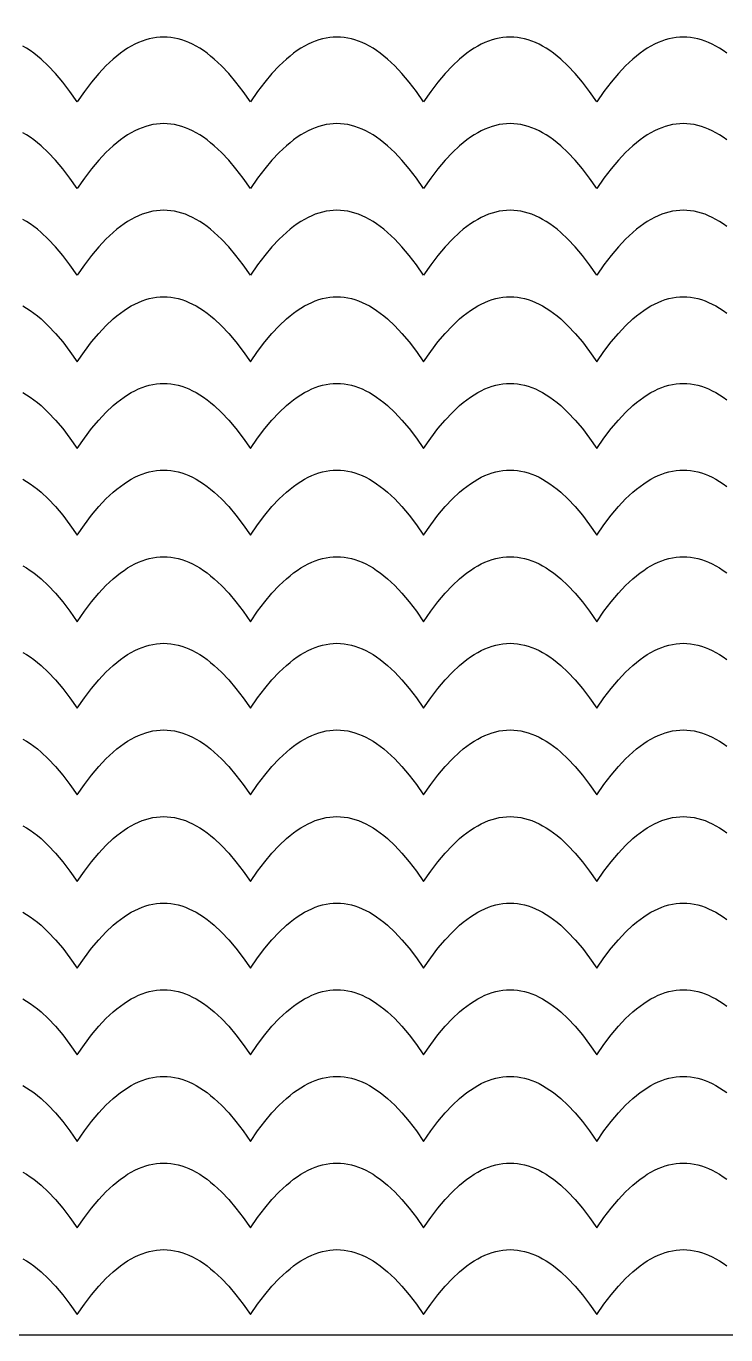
# Model space of a CAD drawing. Extents: x -831 to 1547, y -1426 to -385.
# Drawn here: x 23.2 to 59.5, y -926.3 to -858.3 of the extents above; entities that cross this region are included whole.
import ezdxf

# ---------------------------------------------------------------- set-up
doc = ezdxf.new("R2010")
doc.units = 0
doc.layers.add('CUT', color=18, linetype='CONTINUOUS')
doc.layers.add('ENGRAVE', color=1, linetype='CONTINUOUS')

msp = doc.modelspace()

# ---------------------------------------------------------------- linework, layer by layer
at = {"layer": 'CUT'}
msp.add_lwpolyline([(334.842, -861.159), (254.442, -861.159), (174.042, -809.919), (133.842, -809.919), (93.642, -809.919), (13.242, -861.159), (-67.158, -861.159), (-67.158, -926.259), (93.474, -926.259), (133.842, -870.943), (174.211, -926.259), (334.842, -926.259)], close=True, dxfattribs=at)
at = {"layer": 'ENGRAVE'}
for points in [[(59.592, -859.678), (59.404, -859.543), (59.217, -859.42), (59.029, -859.309), (58.842, -859.209), (58.654, -859.121), (58.467, -859.045), (58.279, -858.98), (58.092, -858.928), (57.904, -858.887), (57.717, -858.857), (57.529, -858.84), (57.342, -858.834), (57.154, -858.84), (56.967, -858.857), (56.779, -858.887), (56.592, -858.928), (56.404, -858.98), (56.217, -859.045), (56.029, -859.121), (55.842, -859.209), (55.654, -859.309), (55.467, -859.42), (55.279, -859.543), (55.092, -859.678), (54.904, -859.824), (54.717, -859.982), (54.342, -860.334), (53.967, -860.732), (53.592, -861.178), (53.217, -861.67), (52.842, -862.209), (52.467, -861.67), (52.092, -861.178), (51.717, -860.732), (51.342, -860.334), (50.967, -859.982), (50.779, -859.824), (50.592, -859.678), (50.404, -859.543), (50.217, -859.42), (50.029, -859.309), (49.842, -859.209), (49.654, -859.121), (49.467, -859.045), (49.279, -858.98), (49.092, -858.928), (48.904, -858.887), (48.717, -858.857), (48.529, -858.84), (48.342, -858.834), (48.154, -858.84), (47.967, -858.857), (47.779, -858.887), (47.592, -858.928), (47.404, -858.98), (47.217, -859.045), (47.029, -859.121), (46.842, -859.209), (46.654, -859.309), (46.467, -859.42), (46.279, -859.543), (46.092, -859.678), (45.904, -859.824), (45.717, -859.982), (45.342, -860.334), (44.967, -860.732), (44.592, -861.178), (44.217, -861.67), (43.842, -862.209), (43.467, -861.67), (43.092, -861.178), (42.717, -860.732), (42.342, -860.334), (41.967, -859.982), (41.779, -859.824), (41.592, -859.678), (41.404, -859.543), (41.217, -859.42), (41.029, -859.309), (40.842, -859.209), (40.654, -859.121), (40.467, -859.045), (40.279, -858.98), (40.092, -858.928), (39.904, -858.887), (39.717, -858.857), (39.529, -858.84), (39.342, -858.834), (39.154, -858.84), (38.967, -858.857), (38.779, -858.887), (38.592, -858.928), (38.404, -858.98), (38.217, -859.045), (38.029, -859.121), (37.842, -859.209), (37.654, -859.309), (37.467, -859.42), (37.279, -859.543), (37.092, -859.678), (36.904, -859.824), (36.717, -859.982), (36.342, -860.334), (35.967, -860.732), (35.592, -861.178), (35.217, -861.67), (34.842, -862.209), (34.467, -861.67), (34.092, -861.178), (33.717, -860.732), (33.342, -860.334), (32.967, -859.982), (32.779, -859.824), (32.592, -859.678), (32.404, -859.543), (32.217, -859.42), (32.029, -859.309), (31.842, -859.209), (31.654, -859.121), (31.467, -859.045), (31.279, -858.98), (31.092, -858.928), (30.904, -858.887), (30.717, -858.857), (30.529, -858.84), (30.342, -858.834), (30.154, -858.84), (29.967, -858.857), (29.779, -858.887), (29.592, -858.928), (29.404, -858.98), (29.217, -859.045), (29.029, -859.121), (28.842, -859.209), (28.654, -859.309), (28.467, -859.42), (28.279, -859.543), (28.092, -859.678), (27.904, -859.824), (27.717, -859.982), (27.342, -860.334), (26.967, -860.732), (26.592, -861.178), (26.217, -861.67), (25.842, -862.209), (25.467, -861.67), (25.092, -861.178), (24.717, -860.732), (24.342, -860.334), (23.967, -859.982), (23.779, -859.824), (23.592, -859.678), (23.404, -859.543), (23.217, -859.42), (23.029, -859.309)], [(59.592, -864.178), (59.404, -864.043), (59.217, -863.92), (59.029, -863.809), (58.842, -863.709), (58.654, -863.621), (58.467, -863.545), (58.279, -863.48), (58.092, -863.428), (57.904, -863.387), (57.717, -863.357), (57.529, -863.34), (57.342, -863.334), (57.154, -863.34), (56.967, -863.357), (56.779, -863.387), (56.592, -863.428), (56.404, -863.48), (56.217, -863.545), (56.029, -863.621), (55.842, -863.709), (55.654, -863.809), (55.467, -863.92), (55.279, -864.043), (55.092, -864.178), (54.904, -864.324), (54.717, -864.482), (54.342, -864.834), (53.967, -865.232), (53.592, -865.678), (53.217, -866.17), (52.842, -866.709), (52.467, -866.17), (52.092, -865.678), (51.717, -865.232), (51.342, -864.834), (50.967, -864.482), (50.779, -864.324), (50.592, -864.178), (50.404, -864.043), (50.217, -863.92), (50.029, -863.809), (49.842, -863.709), (49.654, -863.621), (49.467, -863.545), (49.279, -863.48), (49.092, -863.428), (48.904, -863.387), (48.717, -863.357), (48.529, -863.34), (48.342, -863.334), (48.154, -863.34), (47.967, -863.357), (47.779, -863.387), (47.592, -863.428), (47.404, -863.48), (47.217, -863.545), (47.029, -863.621), (46.842, -863.709), (46.654, -863.809), (46.467, -863.92), (46.279, -864.043), (46.092, -864.178), (45.904, -864.324), (45.717, -864.482), (45.342, -864.834), (44.967, -865.232), (44.592, -865.678), (44.217, -866.17), (43.842, -866.709), (43.467, -866.17), (43.092, -865.678), (42.717, -865.232), (42.342, -864.834), (41.967, -864.482), (41.779, -864.324), (41.592, -864.178), (41.404, -864.043), (41.217, -863.92), (41.029, -863.809), (40.842, -863.709), (40.654, -863.621), (40.467, -863.545), (40.279, -863.48), (40.092, -863.428), (39.904, -863.387), (39.717, -863.357), (39.529, -863.34), (39.342, -863.334), (39.154, -863.34), (38.967, -863.357), (38.779, -863.387), (38.592, -863.428), (38.404, -863.48), (38.217, -863.545), (38.029, -863.621), (37.842, -863.709), (37.654, -863.809), (37.467, -863.92), (37.279, -864.043), (37.092, -864.178), (36.904, -864.324), (36.717, -864.482), (36.342, -864.834), (35.967, -865.232), (35.592, -865.678), (35.217, -866.17), (34.842, -866.709), (34.467, -866.17), (34.092, -865.678), (33.717, -865.232), (33.342, -864.834), (32.967, -864.482), (32.779, -864.324), (32.592, -864.178), (32.404, -864.043), (32.217, -863.92), (32.029, -863.809), (31.842, -863.709), (31.654, -863.621), (31.467, -863.545), (31.279, -863.48), (31.092, -863.428), (30.904, -863.387), (30.717, -863.357), (30.529, -863.34), (30.342, -863.334), (30.154, -863.34), (29.967, -863.357), (29.779, -863.387), (29.592, -863.428), (29.404, -863.48), (29.217, -863.545), (29.029, -863.621), (28.842, -863.709), (28.654, -863.809), (28.467, -863.92), (28.279, -864.043), (28.092, -864.178), (27.904, -864.324), (27.717, -864.482), (27.342, -864.834), (26.967, -865.232), (26.592, -865.678), (26.217, -866.17), (25.842, -866.709), (25.467, -866.17), (25.092, -865.678), (24.717, -865.232), (24.342, -864.834), (23.967, -864.482), (23.779, -864.324), (23.592, -864.178), (23.404, -864.043), (23.217, -863.92), (23.029, -863.809)], [(59.592, -868.678), (59.404, -868.543), (59.217, -868.42), (59.029, -868.309), (58.842, -868.209), (58.654, -868.121), (58.467, -868.045), (58.279, -867.98), (58.092, -867.928), (57.904, -867.887), (57.717, -867.857), (57.529, -867.84), (57.342, -867.834), (57.154, -867.84), (56.967, -867.857), (56.779, -867.887), (56.592, -867.928), (56.404, -867.98), (56.217, -868.045), (56.029, -868.121), (55.842, -868.209), (55.654, -868.309), (55.467, -868.42), (55.279, -868.543), (55.092, -868.678), (54.904, -868.824), (54.717, -868.982), (54.342, -869.334), (53.967, -869.732), (53.592, -870.178), (53.217, -870.67), (52.842, -871.209), (52.467, -870.67), (52.092, -870.178), (51.717, -869.732), (51.342, -869.334), (50.967, -868.982), (50.779, -868.824), (50.592, -868.678), (50.404, -868.543), (50.217, -868.42), (50.029, -868.309), (49.842, -868.209), (49.654, -868.121), (49.467, -868.045), (49.279, -867.98), (49.092, -867.928), (48.904, -867.887), (48.717, -867.857), (48.529, -867.84), (48.342, -867.834), (48.154, -867.84), (47.967, -867.857), (47.779, -867.887), (47.592, -867.928), (47.404, -867.98), (47.217, -868.045), (47.029, -868.121), (46.842, -868.209), (46.654, -868.309), (46.467, -868.42), (46.279, -868.543), (46.092, -868.678), (45.904, -868.824), (45.717, -868.982), (45.342, -869.334), (44.967, -869.732), (44.592, -870.178), (44.217, -870.67), (43.842, -871.209), (43.467, -870.67), (43.092, -870.178), (42.717, -869.732), (42.342, -869.334), (41.967, -868.982), (41.779, -868.824), (41.592, -868.678), (41.404, -868.543), (41.217, -868.42), (41.029, -868.309), (40.842, -868.209), (40.654, -868.121), (40.467, -868.045), (40.279, -867.98), (40.092, -867.928), (39.904, -867.887), (39.717, -867.857), (39.529, -867.84), (39.342, -867.834), (39.154, -867.84), (38.967, -867.857), (38.779, -867.887), (38.592, -867.928), (38.404, -867.98), (38.217, -868.045), (38.029, -868.121), (37.842, -868.209), (37.654, -868.309), (37.467, -868.42), (37.279, -868.543), (37.092, -868.678), (36.904, -868.824), (36.717, -868.982), (36.342, -869.334), (35.967, -869.732), (35.592, -870.178), (35.217, -870.67), (34.842, -871.209), (34.467, -870.67), (34.092, -870.178), (33.717, -869.732), (33.342, -869.334), (32.967, -868.982), (32.779, -868.824), (32.592, -868.678), (32.404, -868.543), (32.217, -868.42), (32.029, -868.309), (31.842, -868.209), (31.654, -868.121), (31.467, -868.045), (31.279, -867.98), (31.092, -867.928), (30.904, -867.887), (30.717, -867.857), (30.529, -867.84), (30.342, -867.834), (30.154, -867.84), (29.967, -867.857), (29.779, -867.887), (29.592, -867.928), (29.404, -867.98), (29.217, -868.045), (29.029, -868.121), (28.842, -868.209), (28.654, -868.309), (28.467, -868.42), (28.279, -868.543), (28.092, -868.678), (27.904, -868.824), (27.717, -868.982), (27.342, -869.334), (26.967, -869.732), (26.592, -870.178), (26.217, -870.67), (25.842, -871.209), (25.467, -870.67), (25.092, -870.178), (24.717, -869.732), (24.342, -869.334), (23.967, -868.982), (23.779, -868.824), (23.592, -868.678), (23.404, -868.543), (23.217, -868.42), (23.029, -868.309)], [(23.029, -872.809), (23.217, -872.92), (23.404, -873.043), (23.592, -873.178), (23.779, -873.324), (23.967, -873.482), (24.342, -873.834), (24.717, -874.232), (25.092, -874.678), (25.467, -875.17), (25.842, -875.709), (26.217, -875.17), (26.592, -874.678), (26.967, -874.232), (27.342, -873.834), (27.717, -873.482), (27.904, -873.324), (28.092, -873.178), (28.279, -873.043), (28.467, -872.92), (28.654, -872.809), (28.842, -872.709), (29.029, -872.621), (29.217, -872.545), (29.404, -872.48), (29.592, -872.428), (29.779, -872.387), (29.967, -872.357), (30.154, -872.34), (30.342, -872.334), (30.529, -872.34), (30.717, -872.357), (30.904, -872.387), (31.092, -872.428), (31.279, -872.48), (31.467, -872.545), (31.654, -872.621), (31.842, -872.709), (32.029, -872.809), (32.217, -872.92), (32.404, -873.043), (32.592, -873.178), (32.779, -873.324), (32.967, -873.482), (33.342, -873.834), (33.717, -874.232), (34.092, -874.678), (34.467, -875.17), (34.842, -875.709), (35.217, -875.17), (35.592, -874.678), (35.967, -874.232), (36.342, -873.834), (36.717, -873.482), (36.904, -873.324), (37.092, -873.178), (37.279, -873.043), (37.467, -872.92), (37.654, -872.809), (37.842, -872.709), (38.029, -872.621), (38.217, -872.545), (38.404, -872.48), (38.592, -872.428), (38.779, -872.387), (38.967, -872.357), (39.154, -872.34), (39.342, -872.334), (39.529, -872.34), (39.717, -872.357), (39.904, -872.387), (40.092, -872.428), (40.279, -872.48), (40.467, -872.545), (40.654, -872.621), (40.842, -872.709), (41.029, -872.809), (41.217, -872.92), (41.404, -873.043), (41.592, -873.178), (41.779, -873.324), (41.967, -873.482), (42.342, -873.834), (42.717, -874.232), (43.092, -874.678), (43.467, -875.17), (43.842, -875.709), (44.217, -875.17), (44.592, -874.678), (44.967, -874.232), (45.342, -873.834), (45.717, -873.482), (45.904, -873.324), (46.092, -873.178), (46.279, -873.043), (46.467, -872.92), (46.654, -872.809), (46.842, -872.709), (47.029, -872.621), (47.217, -872.545), (47.404, -872.48), (47.592, -872.428), (47.779, -872.387), (47.967, -872.357), (48.154, -872.34), (48.342, -872.334), (48.529, -872.34), (48.717, -872.357), (48.904, -872.387), (49.092, -872.428), (49.279, -872.48), (49.467, -872.545), (49.654, -872.621), (49.842, -872.709), (50.029, -872.809), (50.217, -872.92), (50.404, -873.043), (50.592, -873.178), (50.779, -873.324), (50.967, -873.482), (51.342, -873.834), (51.717, -874.232), (52.092, -874.678), (52.467, -875.17), (52.842, -875.709), (53.217, -875.17), (53.592, -874.678), (53.967, -874.232), (54.342, -873.834), (54.717, -873.482), (54.904, -873.324), (55.092, -873.178), (55.279, -873.043), (55.467, -872.92), (55.654, -872.809), (55.842, -872.709), (56.029, -872.621), (56.217, -872.545), (56.404, -872.48), (56.592, -872.428), (56.779, -872.387), (56.967, -872.357), (57.154, -872.34), (57.342, -872.334), (57.529, -872.34), (57.717, -872.357), (57.904, -872.387), (58.092, -872.428), (58.279, -872.48), (58.467, -872.545), (58.654, -872.621), (58.842, -872.709), (59.029, -872.809), (59.217, -872.92), (59.404, -873.043), (59.592, -873.178)], [(23.029, -877.309), (23.217, -877.42), (23.404, -877.543), (23.592, -877.678), (23.779, -877.824), (23.967, -877.982), (24.342, -878.334), (24.717, -878.732), (25.092, -879.178), (25.467, -879.67), (25.842, -880.209), (26.217, -879.67), (26.592, -879.178), (26.967, -878.732), (27.342, -878.334), (27.717, -877.982), (27.904, -877.824), (28.092, -877.678), (28.279, -877.543), (28.467, -877.42), (28.654, -877.309), (28.842, -877.209), (29.029, -877.121), (29.217, -877.045), (29.404, -876.98), (29.592, -876.928), (29.779, -876.887), (29.967, -876.857), (30.154, -876.84), (30.342, -876.834), (30.529, -876.84), (30.717, -876.857), (30.904, -876.887), (31.092, -876.928), (31.279, -876.98), (31.467, -877.045), (31.654, -877.121), (31.842, -877.209), (32.029, -877.309), (32.217, -877.42), (32.404, -877.543), (32.592, -877.678), (32.779, -877.824), (32.967, -877.982), (33.342, -878.334), (33.717, -878.732), (34.092, -879.178), (34.467, -879.67), (34.842, -880.209), (35.217, -879.67), (35.592, -879.178), (35.967, -878.732), (36.342, -878.334), (36.717, -877.982), (36.904, -877.824), (37.092, -877.678), (37.279, -877.543), (37.467, -877.42), (37.654, -877.309), (37.842, -877.209), (38.029, -877.121), (38.217, -877.045), (38.404, -876.98), (38.592, -876.928), (38.779, -876.887), (38.967, -876.857), (39.154, -876.84), (39.342, -876.834), (39.529, -876.84), (39.717, -876.857), (39.904, -876.887), (40.092, -876.928), (40.279, -876.98), (40.467, -877.045), (40.654, -877.121), (40.842, -877.209), (41.029, -877.309), (41.217, -877.42), (41.404, -877.543), (41.592, -877.678), (41.779, -877.824), (41.967, -877.982), (42.342, -878.334), (42.717, -878.732), (43.092, -879.178), (43.467, -879.67), (43.842, -880.209), (44.217, -879.67), (44.592, -879.178), (44.967, -878.732), (45.342, -878.334), (45.717, -877.982), (45.904, -877.824), (46.092, -877.678), (46.279, -877.543), (46.467, -877.42), (46.654, -877.309), (46.842, -877.209), (47.029, -877.121), (47.217, -877.045), (47.404, -876.98), (47.592, -876.928), (47.779, -876.887), (47.967, -876.857), (48.154, -876.84), (48.342, -876.834), (48.529, -876.84), (48.717, -876.857), (48.904, -876.887), (49.092, -876.928), (49.279, -876.98), (49.467, -877.045), (49.654, -877.121), (49.842, -877.209), (50.029, -877.309), (50.217, -877.42), (50.404, -877.543), (50.592, -877.678), (50.779, -877.824), (50.967, -877.982), (51.342, -878.334), (51.717, -878.732), (52.092, -879.178), (52.467, -879.67), (52.842, -880.209), (53.217, -879.67), (53.592, -879.178), (53.967, -878.732), (54.342, -878.334), (54.717, -877.982), (54.904, -877.824), (55.092, -877.678), (55.279, -877.543), (55.467, -877.42), (55.654, -877.309), (55.842, -877.209), (56.029, -877.121), (56.217, -877.045), (56.404, -876.98), (56.592, -876.928), (56.779, -876.887), (56.967, -876.857), (57.154, -876.84), (57.342, -876.834), (57.529, -876.84), (57.717, -876.857), (57.904, -876.887), (58.092, -876.928), (58.279, -876.98), (58.467, -877.045), (58.654, -877.121), (58.842, -877.209), (59.029, -877.309), (59.217, -877.42), (59.404, -877.543), (59.592, -877.678)], [(23.029, -881.809), (23.217, -881.92), (23.404, -882.043), (23.592, -882.178), (23.779, -882.324), (23.967, -882.482), (24.342, -882.834), (24.717, -883.232), (25.092, -883.678), (25.467, -884.17), (25.842, -884.709), (26.217, -884.17), (26.592, -883.678), (26.967, -883.232), (27.342, -882.834), (27.717, -882.482), (27.904, -882.324), (28.092, -882.178), (28.279, -882.043), (28.467, -881.92), (28.654, -881.809), (28.842, -881.709), (29.029, -881.621), (29.217, -881.545), (29.404, -881.48), (29.592, -881.428), (29.779, -881.387), (29.967, -881.357), (30.154, -881.34), (30.342, -881.334), (30.529, -881.34), (30.717, -881.357), (30.904, -881.387), (31.092, -881.428), (31.279, -881.48), (31.467, -881.545), (31.654, -881.621), (31.842, -881.709), (32.029, -881.809), (32.217, -881.92), (32.404, -882.043), (32.592, -882.178), (32.779, -882.324), (32.967, -882.482), (33.342, -882.834), (33.717, -883.232), (34.092, -883.678), (34.467, -884.17), (34.842, -884.709), (35.217, -884.17), (35.592, -883.678), (35.967, -883.232), (36.342, -882.834), (36.717, -882.482), (36.904, -882.324), (37.092, -882.178), (37.279, -882.043), (37.467, -881.92), (37.654, -881.809), (37.842, -881.709), (38.029, -881.621), (38.217, -881.545), (38.404, -881.48), (38.592, -881.428), (38.779, -881.387), (38.967, -881.357), (39.154, -881.34), (39.342, -881.334), (39.529, -881.34), (39.717, -881.357), (39.904, -881.387), (40.092, -881.428), (40.279, -881.48), (40.467, -881.545), (40.654, -881.621), (40.842, -881.709), (41.029, -881.809), (41.217, -881.92), (41.404, -882.043), (41.592, -882.178), (41.779, -882.324), (41.967, -882.482), (42.342, -882.834), (42.717, -883.232), (43.092, -883.678), (43.467, -884.17), (43.842, -884.709), (44.217, -884.17), (44.592, -883.678), (44.967, -883.232), (45.342, -882.834), (45.717, -882.482), (45.904, -882.324), (46.092, -882.178), (46.279, -882.043), (46.467, -881.92), (46.654, -881.809), (46.842, -881.709), (47.029, -881.621), (47.217, -881.545), (47.404, -881.48), (47.592, -881.428), (47.779, -881.387), (47.967, -881.357), (48.154, -881.34), (48.342, -881.334), (48.529, -881.34), (48.717, -881.357), (48.904, -881.387), (49.092, -881.428), (49.279, -881.48), (49.467, -881.545), (49.654, -881.621), (49.842, -881.709), (50.029, -881.809), (50.217, -881.92), (50.404, -882.043), (50.592, -882.178), (50.779, -882.324), (50.967, -882.482), (51.342, -882.834), (51.717, -883.232), (52.092, -883.678), (52.467, -884.17), (52.842, -884.709), (53.217, -884.17), (53.592, -883.678), (53.967, -883.232), (54.342, -882.834), (54.717, -882.482), (54.904, -882.324), (55.092, -882.178), (55.279, -882.043), (55.467, -881.92), (55.654, -881.809), (55.842, -881.709), (56.029, -881.621), (56.217, -881.545), (56.404, -881.48), (56.592, -881.428), (56.779, -881.387), (56.967, -881.357), (57.154, -881.34), (57.342, -881.334), (57.529, -881.34), (57.717, -881.357), (57.904, -881.387), (58.092, -881.428), (58.279, -881.48), (58.467, -881.545), (58.654, -881.621), (58.842, -881.709), (59.029, -881.809), (59.217, -881.92), (59.404, -882.043), (59.592, -882.178)], [(23.029, -886.309), (23.217, -886.42), (23.404, -886.543), (23.592, -886.678), (23.779, -886.824), (23.967, -886.982), (24.342, -887.334), (24.717, -887.732), (25.092, -888.178), (25.467, -888.67), (25.842, -889.209), (26.217, -888.67), (26.592, -888.178), (26.967, -887.732), (27.342, -887.334), (27.717, -886.982), (27.904, -886.824), (28.092, -886.678), (28.279, -886.543), (28.467, -886.42), (28.654, -886.309), (28.842, -886.209), (29.029, -886.121), (29.217, -886.045), (29.404, -885.98), (29.592, -885.928), (29.779, -885.887), (29.967, -885.857), (30.154, -885.84), (30.342, -885.834), (30.529, -885.84), (30.717, -885.857), (30.904, -885.887), (31.092, -885.928), (31.279, -885.98), (31.467, -886.045), (31.654, -886.121), (31.842, -886.209), (32.029, -886.309), (32.217, -886.42), (32.404, -886.543), (32.592, -886.678), (32.779, -886.824), (32.967, -886.982), (33.342, -887.334), (33.717, -887.732), (34.092, -888.178), (34.467, -888.67), (34.842, -889.209), (35.217, -888.67), (35.592, -888.178), (35.967, -887.732), (36.342, -887.334), (36.717, -886.982), (36.904, -886.824), (37.092, -886.678), (37.279, -886.543), (37.467, -886.42), (37.654, -886.309), (37.842, -886.209), (38.029, -886.121), (38.217, -886.045), (38.404, -885.98), (38.592, -885.928), (38.779, -885.887), (38.967, -885.857), (39.154, -885.84), (39.342, -885.834), (39.529, -885.84), (39.717, -885.857), (39.904, -885.887), (40.092, -885.928), (40.279, -885.98), (40.467, -886.045), (40.654, -886.121), (40.842, -886.209), (41.029, -886.309), (41.217, -886.42), (41.404, -886.543), (41.592, -886.678), (41.779, -886.824), (41.967, -886.982), (42.342, -887.334), (42.717, -887.732), (43.092, -888.178), (43.467, -888.67), (43.842, -889.209), (44.217, -888.67), (44.592, -888.178), (44.967, -887.732), (45.342, -887.334), (45.717, -886.982), (45.904, -886.824), (46.092, -886.678), (46.279, -886.543), (46.467, -886.42), (46.654, -886.309), (46.842, -886.209), (47.029, -886.121), (47.217, -886.045), (47.404, -885.98), (47.592, -885.928), (47.779, -885.887), (47.967, -885.857), (48.154, -885.84), (48.342, -885.834), (48.529, -885.84), (48.717, -885.857), (48.904, -885.887), (49.092, -885.928), (49.279, -885.98), (49.467, -886.045), (49.654, -886.121), (49.842, -886.209), (50.029, -886.309), (50.217, -886.42), (50.404, -886.543), (50.592, -886.678), (50.779, -886.824), (50.967, -886.982), (51.342, -887.334), (51.717, -887.732), (52.092, -888.178), (52.467, -888.67), (52.842, -889.209), (53.217, -888.67), (53.592, -888.178), (53.967, -887.732), (54.342, -887.334), (54.717, -886.982), (54.904, -886.824), (55.092, -886.678), (55.279, -886.543), (55.467, -886.42), (55.654, -886.309), (55.842, -886.209), (56.029, -886.121), (56.217, -886.045), (56.404, -885.98), (56.592, -885.928), (56.779, -885.887), (56.967, -885.857), (57.154, -885.84), (57.342, -885.834), (57.529, -885.84), (57.717, -885.857), (57.904, -885.887), (58.092, -885.928), (58.279, -885.98), (58.467, -886.045), (58.654, -886.121), (58.842, -886.209), (59.029, -886.309), (59.217, -886.42), (59.404, -886.543), (59.592, -886.678)], [(23.029, -890.809), (23.217, -890.92), (23.404, -891.043), (23.592, -891.178), (23.779, -891.324), (23.967, -891.482), (24.342, -891.834), (24.717, -892.232), (25.092, -892.678), (25.467, -893.17), (25.842, -893.709), (26.217, -893.17), (26.592, -892.678), (26.967, -892.232), (27.342, -891.834), (27.717, -891.482), (27.904, -891.324), (28.092, -891.178), (28.279, -891.043), (28.467, -890.92), (28.654, -890.809), (28.842, -890.709), (29.029, -890.621), (29.217, -890.545), (29.404, -890.48), (29.592, -890.428), (29.779, -890.387), (29.967, -890.357), (30.154, -890.34), (30.342, -890.334), (30.529, -890.34), (30.717, -890.357), (30.904, -890.387), (31.092, -890.428), (31.279, -890.48), (31.467, -890.545), (31.654, -890.621), (31.842, -890.709), (32.029, -890.809), (32.217, -890.92), (32.404, -891.043), (32.592, -891.178), (32.779, -891.324), (32.967, -891.482), (33.342, -891.834), (33.717, -892.232), (34.092, -892.678), (34.467, -893.17), (34.842, -893.709), (35.217, -893.17), (35.592, -892.678), (35.967, -892.232), (36.342, -891.834), (36.717, -891.482), (36.904, -891.324), (37.092, -891.178), (37.279, -891.043), (37.467, -890.92), (37.654, -890.809), (37.842, -890.709), (38.029, -890.621), (38.217, -890.545), (38.404, -890.48), (38.592, -890.428), (38.779, -890.387), (38.967, -890.357), (39.154, -890.34), (39.342, -890.334), (39.529, -890.34), (39.717, -890.357), (39.904, -890.387), (40.092, -890.428), (40.279, -890.48), (40.467, -890.545), (40.654, -890.621), (40.842, -890.709), (41.029, -890.809), (41.217, -890.92), (41.404, -891.043), (41.592, -891.178), (41.779, -891.324), (41.967, -891.482), (42.342, -891.834), (42.717, -892.232), (43.092, -892.678), (43.467, -893.17), (43.842, -893.709), (44.217, -893.17), (44.592, -892.678), (44.967, -892.232), (45.342, -891.834), (45.717, -891.482), (45.904, -891.324), (46.092, -891.178), (46.279, -891.043), (46.467, -890.92), (46.654, -890.809), (46.842, -890.709), (47.029, -890.621), (47.217, -890.545), (47.404, -890.48), (47.592, -890.428), (47.779, -890.387), (47.967, -890.357), (48.154, -890.34), (48.342, -890.334), (48.529, -890.34), (48.717, -890.357), (48.904, -890.387), (49.092, -890.428), (49.279, -890.48), (49.467, -890.545), (49.654, -890.621), (49.842, -890.709), (50.029, -890.809), (50.217, -890.92), (50.404, -891.043), (50.592, -891.178), (50.779, -891.324), (50.967, -891.482), (51.342, -891.834), (51.717, -892.232), (52.092, -892.678), (52.467, -893.17), (52.842, -893.709), (53.217, -893.17), (53.592, -892.678), (53.967, -892.232), (54.342, -891.834), (54.717, -891.482), (54.904, -891.324), (55.092, -891.178), (55.279, -891.043), (55.467, -890.92), (55.654, -890.809), (55.842, -890.709), (56.029, -890.621), (56.217, -890.545), (56.404, -890.48), (56.592, -890.428), (56.779, -890.387), (56.967, -890.357), (57.154, -890.34), (57.342, -890.334), (57.529, -890.34), (57.717, -890.357), (57.904, -890.387), (58.092, -890.428), (58.279, -890.48), (58.467, -890.545), (58.654, -890.621), (58.842, -890.709), (59.029, -890.809), (59.217, -890.92), (59.404, -891.043), (59.592, -891.178)], [(23.029, -895.309), (23.217, -895.42), (23.404, -895.543), (23.592, -895.678), (23.779, -895.824), (23.967, -895.982), (24.342, -896.334), (24.717, -896.732), (25.092, -897.178), (25.467, -897.67), (25.842, -898.209), (26.217, -897.67), (26.592, -897.178), (26.967, -896.732), (27.342, -896.334), (27.717, -895.982), (27.904, -895.824), (28.092, -895.678), (28.279, -895.543), (28.467, -895.42), (28.654, -895.309), (28.842, -895.209), (29.029, -895.121), (29.217, -895.045), (29.404, -894.98), (29.592, -894.928), (29.779, -894.887), (29.967, -894.857), (30.154, -894.84), (30.342, -894.834), (30.529, -894.84), (30.717, -894.857), (30.904, -894.887), (31.092, -894.928), (31.279, -894.98), (31.467, -895.045), (31.654, -895.121), (31.842, -895.209), (32.029, -895.309), (32.217, -895.42), (32.404, -895.543), (32.592, -895.678), (32.779, -895.824), (32.967, -895.982), (33.342, -896.334), (33.717, -896.732), (34.092, -897.178), (34.467, -897.67), (34.842, -898.209), (35.217, -897.67), (35.592, -897.178), (35.967, -896.732), (36.342, -896.334), (36.717, -895.982), (36.904, -895.824), (37.092, -895.678), (37.279, -895.543), (37.467, -895.42), (37.654, -895.309), (37.842, -895.209), (38.029, -895.121), (38.217, -895.045), (38.404, -894.98), (38.592, -894.928), (38.779, -894.887), (38.967, -894.857), (39.154, -894.84), (39.342, -894.834), (39.529, -894.84), (39.717, -894.857), (39.904, -894.887), (40.092, -894.928), (40.279, -894.98), (40.467, -895.045), (40.654, -895.121), (40.842, -895.209), (41.029, -895.309), (41.217, -895.42), (41.404, -895.543), (41.592, -895.678), (41.779, -895.824), (41.967, -895.982), (42.342, -896.334), (42.717, -896.732), (43.092, -897.178), (43.467, -897.67), (43.842, -898.209), (44.217, -897.67), (44.592, -897.178), (44.967, -896.732), (45.342, -896.334), (45.717, -895.982), (45.904, -895.824), (46.092, -895.678), (46.279, -895.543), (46.467, -895.42), (46.654, -895.309), (46.842, -895.209), (47.029, -895.121), (47.217, -895.045), (47.404, -894.98), (47.592, -894.928), (47.779, -894.887), (47.967, -894.857), (48.154, -894.84), (48.342, -894.834), (48.529, -894.84), (48.717, -894.857), (48.904, -894.887), (49.092, -894.928), (49.279, -894.98), (49.467, -895.045), (49.654, -895.121), (49.842, -895.209), (50.029, -895.309), (50.217, -895.42), (50.404, -895.543), (50.592, -895.678), (50.779, -895.824), (50.967, -895.982), (51.342, -896.334), (51.717, -896.732), (52.092, -897.178), (52.467, -897.67), (52.842, -898.209), (53.217, -897.67), (53.592, -897.178), (53.967, -896.732), (54.342, -896.334), (54.717, -895.982), (54.904, -895.824), (55.092, -895.678), (55.279, -895.543), (55.467, -895.42), (55.654, -895.309), (55.842, -895.209), (56.029, -895.121), (56.217, -895.045), (56.404, -894.98), (56.592, -894.928), (56.779, -894.887), (56.967, -894.857), (57.154, -894.84), (57.342, -894.834), (57.529, -894.84), (57.717, -894.857), (57.904, -894.887), (58.092, -894.928), (58.279, -894.98), (58.467, -895.045), (58.654, -895.121), (58.842, -895.209), (59.029, -895.309), (59.217, -895.42), (59.404, -895.543), (59.592, -895.678)], [(23.029, -899.809), (23.217, -899.92), (23.404, -900.043), (23.592, -900.178), (23.779, -900.324), (23.967, -900.482), (24.342, -900.834), (24.717, -901.232), (25.092, -901.678), (25.467, -902.17), (25.842, -902.709), (26.217, -902.17), (26.592, -901.678), (26.967, -901.232), (27.342, -900.834), (27.717, -900.482), (27.904, -900.324), (28.092, -900.178), (28.279, -900.043), (28.467, -899.92), (28.654, -899.809), (28.842, -899.709), (29.029, -899.621), (29.217, -899.545), (29.404, -899.48), (29.592, -899.428), (29.779, -899.387), (29.967, -899.357), (30.154, -899.34), (30.342, -899.334), (30.529, -899.34), (30.717, -899.357), (30.904, -899.387), (31.092, -899.428), (31.279, -899.48), (31.467, -899.545), (31.654, -899.621), (31.842, -899.709), (32.029, -899.809), (32.217, -899.92), (32.404, -900.043), (32.592, -900.178), (32.779, -900.324), (32.967, -900.482), (33.342, -900.834), (33.717, -901.232), (34.092, -901.678), (34.467, -902.17), (34.842, -902.709), (35.217, -902.17), (35.592, -901.678), (35.967, -901.232), (36.342, -900.834), (36.717, -900.482), (36.904, -900.324), (37.092, -900.178), (37.279, -900.043), (37.467, -899.92), (37.654, -899.809), (37.842, -899.709), (38.029, -899.621), (38.217, -899.545), (38.404, -899.48), (38.592, -899.428), (38.779, -899.387), (38.967, -899.357), (39.154, -899.34), (39.342, -899.334), (39.529, -899.34), (39.717, -899.357), (39.904, -899.387), (40.092, -899.428), (40.279, -899.48), (40.467, -899.545), (40.654, -899.621), (40.842, -899.709), (41.029, -899.809), (41.217, -899.92), (41.404, -900.043), (41.592, -900.178), (41.779, -900.324), (41.967, -900.482), (42.342, -900.834), (42.717, -901.232), (43.092, -901.678), (43.467, -902.17), (43.842, -902.709), (44.217, -902.17), (44.592, -901.678), (44.967, -901.232), (45.342, -900.834), (45.717, -900.482), (45.904, -900.324), (46.092, -900.178), (46.279, -900.043), (46.467, -899.92), (46.654, -899.809), (46.842, -899.709), (47.029, -899.621), (47.217, -899.545), (47.404, -899.48), (47.592, -899.428), (47.779, -899.387), (47.967, -899.357), (48.154, -899.34), (48.342, -899.334), (48.529, -899.34), (48.717, -899.357), (48.904, -899.387), (49.092, -899.428), (49.279, -899.48), (49.467, -899.545), (49.654, -899.621), (49.842, -899.709), (50.029, -899.809), (50.217, -899.92), (50.404, -900.043), (50.592, -900.178), (50.779, -900.324), (50.967, -900.482), (51.342, -900.834), (51.717, -901.232), (52.092, -901.678), (52.467, -902.17), (52.842, -902.709), (53.217, -902.17), (53.592, -901.678), (53.967, -901.232), (54.342, -900.834), (54.717, -900.482), (54.904, -900.324), (55.092, -900.178), (55.279, -900.043), (55.467, -899.92), (55.654, -899.809), (55.842, -899.709), (56.029, -899.621), (56.217, -899.545), (56.404, -899.48), (56.592, -899.428), (56.779, -899.387), (56.967, -899.357), (57.154, -899.34), (57.342, -899.334), (57.529, -899.34), (57.717, -899.357), (57.904, -899.387), (58.092, -899.428), (58.279, -899.48), (58.467, -899.545), (58.654, -899.621), (58.842, -899.709), (59.029, -899.809), (59.217, -899.92), (59.404, -900.043), (59.592, -900.178)], [(23.029, -904.309), (23.217, -904.42), (23.404, -904.543), (23.592, -904.678), (23.779, -904.824), (23.967, -904.982), (24.342, -905.334), (24.717, -905.732), (25.092, -906.178), (25.467, -906.67), (25.842, -907.209), (26.217, -906.67), (26.592, -906.178), (26.967, -905.732), (27.342, -905.334), (27.717, -904.982), (27.904, -904.824), (28.092, -904.678), (28.279, -904.543), (28.467, -904.42), (28.654, -904.309), (28.842, -904.209), (29.029, -904.121), (29.217, -904.045), (29.404, -903.98), (29.592, -903.928), (29.779, -903.887), (29.967, -903.857), (30.154, -903.84), (30.342, -903.834), (30.529, -903.84), (30.717, -903.857), (30.904, -903.887), (31.092, -903.928), (31.279, -903.98), (31.467, -904.045), (31.654, -904.121), (31.842, -904.209), (32.029, -904.309), (32.217, -904.42), (32.404, -904.543), (32.592, -904.678), (32.779, -904.824), (32.967, -904.982), (33.342, -905.334), (33.717, -905.732), (34.092, -906.178), (34.467, -906.67), (34.842, -907.209), (35.217, -906.67), (35.592, -906.178), (35.967, -905.732), (36.342, -905.334), (36.717, -904.982), (36.904, -904.824), (37.092, -904.678), (37.279, -904.543), (37.467, -904.42), (37.654, -904.309), (37.842, -904.209), (38.029, -904.121), (38.217, -904.045), (38.404, -903.98), (38.592, -903.928), (38.779, -903.887), (38.967, -903.857), (39.154, -903.84), (39.342, -903.834), (39.529, -903.84), (39.717, -903.857), (39.904, -903.887), (40.092, -903.928), (40.279, -903.98), (40.467, -904.045), (40.654, -904.121), (40.842, -904.209), (41.029, -904.309), (41.217, -904.42), (41.404, -904.543), (41.592, -904.678), (41.779, -904.824), (41.967, -904.982), (42.342, -905.334), (42.717, -905.732), (43.092, -906.178), (43.467, -906.67), (43.842, -907.209), (44.217, -906.67), (44.592, -906.178), (44.967, -905.732), (45.342, -905.334), (45.717, -904.982), (45.904, -904.824), (46.092, -904.678), (46.279, -904.543), (46.467, -904.42), (46.654, -904.309), (46.842, -904.209), (47.029, -904.121), (47.217, -904.045), (47.404, -903.98), (47.592, -903.928), (47.779, -903.887), (47.967, -903.857), (48.154, -903.84), (48.342, -903.834), (48.529, -903.84), (48.717, -903.857), (48.904, -903.887), (49.092, -903.928), (49.279, -903.98), (49.467, -904.045), (49.654, -904.121), (49.842, -904.209), (50.029, -904.309), (50.217, -904.42), (50.404, -904.543), (50.592, -904.678), (50.779, -904.824), (50.967, -904.982), (51.342, -905.334), (51.717, -905.732), (52.092, -906.178), (52.467, -906.67), (52.842, -907.209), (53.217, -906.67), (53.592, -906.178), (53.967, -905.732), (54.342, -905.334), (54.717, -904.982), (54.904, -904.824), (55.092, -904.678), (55.279, -904.543), (55.467, -904.42), (55.654, -904.309), (55.842, -904.209), (56.029, -904.121), (56.217, -904.045), (56.404, -903.98), (56.592, -903.928), (56.779, -903.887), (56.967, -903.857), (57.154, -903.84), (57.342, -903.834), (57.529, -903.84), (57.717, -903.857), (57.904, -903.887), (58.092, -903.928), (58.279, -903.98), (58.467, -904.045), (58.654, -904.121), (58.842, -904.209), (59.029, -904.309), (59.217, -904.42), (59.404, -904.543), (59.592, -904.678)], [(23.029, -908.809), (23.217, -908.92), (23.404, -909.043), (23.592, -909.178), (23.779, -909.324), (23.967, -909.482), (24.342, -909.834), (24.717, -910.232), (25.092, -910.678), (25.467, -911.17), (25.842, -911.709), (26.217, -911.17), (26.592, -910.678), (26.967, -910.232), (27.342, -909.834), (27.717, -909.482), (27.904, -909.324), (28.092, -909.178), (28.279, -909.043), (28.467, -908.92), (28.654, -908.809), (28.842, -908.709), (29.029, -908.621), (29.217, -908.545), (29.404, -908.48), (29.592, -908.428), (29.779, -908.387), (29.967, -908.357), (30.154, -908.34), (30.342, -908.334), (30.529, -908.34), (30.717, -908.357), (30.904, -908.387), (31.092, -908.428), (31.279, -908.48), (31.467, -908.545), (31.654, -908.621), (31.842, -908.709), (32.029, -908.809), (32.217, -908.92), (32.404, -909.043), (32.592, -909.178), (32.779, -909.324), (32.967, -909.482), (33.342, -909.834), (33.717, -910.232), (34.092, -910.678), (34.467, -911.17), (34.842, -911.709), (35.217, -911.17), (35.592, -910.678), (35.967, -910.232), (36.342, -909.834), (36.717, -909.482), (36.904, -909.324), (37.092, -909.178), (37.279, -909.043), (37.467, -908.92), (37.654, -908.809), (37.842, -908.709), (38.029, -908.621), (38.217, -908.545), (38.404, -908.48), (38.592, -908.428), (38.779, -908.387), (38.967, -908.357), (39.154, -908.34), (39.342, -908.334), (39.529, -908.34), (39.717, -908.357), (39.904, -908.387), (40.092, -908.428), (40.279, -908.48), (40.467, -908.545), (40.654, -908.621), (40.842, -908.709), (41.029, -908.809), (41.217, -908.92), (41.404, -909.043), (41.592, -909.178), (41.779, -909.324), (41.967, -909.482), (42.342, -909.834), (42.717, -910.232), (43.092, -910.678), (43.467, -911.17), (43.842, -911.709), (44.217, -911.17), (44.592, -910.678), (44.967, -910.232), (45.342, -909.834), (45.717, -909.482), (45.904, -909.324), (46.092, -909.178), (46.279, -909.043), (46.467, -908.92), (46.654, -908.809), (46.842, -908.709), (47.029, -908.621), (47.217, -908.545), (47.404, -908.48), (47.592, -908.428), (47.779, -908.387), (47.967, -908.357), (48.154, -908.34), (48.342, -908.334), (48.529, -908.34), (48.717, -908.357), (48.904, -908.387), (49.092, -908.428), (49.279, -908.48), (49.467, -908.545), (49.654, -908.621), (49.842, -908.709), (50.029, -908.809), (50.217, -908.92), (50.404, -909.043), (50.592, -909.178), (50.779, -909.324), (50.967, -909.482), (51.342, -909.834), (51.717, -910.232), (52.092, -910.678), (52.467, -911.17), (52.842, -911.709), (53.217, -911.17), (53.592, -910.678), (53.967, -910.232), (54.342, -909.834), (54.717, -909.482), (54.904, -909.324), (55.092, -909.178), (55.279, -909.043), (55.467, -908.92), (55.654, -908.809), (55.842, -908.709), (56.029, -908.621), (56.217, -908.545), (56.404, -908.48), (56.592, -908.428), (56.779, -908.387), (56.967, -908.357), (57.154, -908.34), (57.342, -908.334), (57.529, -908.34), (57.717, -908.357), (57.904, -908.387), (58.092, -908.428), (58.279, -908.48), (58.467, -908.545), (58.654, -908.621), (58.842, -908.709), (59.029, -908.809), (59.217, -908.92), (59.404, -909.043), (59.592, -909.178)], [(23.029, -913.309), (23.217, -913.42), (23.404, -913.543), (23.592, -913.678), (23.779, -913.824), (23.967, -913.982), (24.342, -914.334), (24.717, -914.732), (25.092, -915.178), (25.467, -915.67), (25.842, -916.209), (26.217, -915.67), (26.592, -915.178), (26.967, -914.732), (27.342, -914.334), (27.717, -913.982), (27.904, -913.824), (28.092, -913.678), (28.279, -913.543), (28.467, -913.42), (28.654, -913.309), (28.842, -913.209), (29.029, -913.121), (29.217, -913.045), (29.404, -912.98), (29.592, -912.928), (29.779, -912.887), (29.967, -912.857), (30.154, -912.84), (30.342, -912.834), (30.529, -912.84), (30.717, -912.857), (30.904, -912.887), (31.092, -912.928), (31.279, -912.98), (31.467, -913.045), (31.654, -913.121), (31.842, -913.209), (32.029, -913.309), (32.217, -913.42), (32.404, -913.543), (32.592, -913.678), (32.779, -913.824), (32.967, -913.982), (33.342, -914.334), (33.717, -914.732), (34.092, -915.178), (34.467, -915.67), (34.842, -916.209), (35.217, -915.67), (35.592, -915.178), (35.967, -914.732), (36.342, -914.334), (36.717, -913.982), (36.904, -913.824), (37.092, -913.678), (37.279, -913.543), (37.467, -913.42), (37.654, -913.309), (37.842, -913.209), (38.029, -913.121), (38.217, -913.045), (38.404, -912.98), (38.592, -912.928), (38.779, -912.887), (38.967, -912.857), (39.154, -912.84), (39.342, -912.834), (39.529, -912.84), (39.717, -912.857), (39.904, -912.887), (40.092, -912.928), (40.279, -912.98), (40.467, -913.045), (40.654, -913.121), (40.842, -913.209), (41.029, -913.309), (41.217, -913.42), (41.404, -913.543), (41.592, -913.678), (41.779, -913.824), (41.967, -913.982), (42.342, -914.334), (42.717, -914.732), (43.092, -915.178), (43.467, -915.67), (43.842, -916.209), (44.217, -915.67), (44.592, -915.178), (44.967, -914.732), (45.342, -914.334), (45.717, -913.982), (45.904, -913.824), (46.092, -913.678), (46.279, -913.543), (46.467, -913.42), (46.654, -913.309), (46.842, -913.209), (47.029, -913.121), (47.217, -913.045), (47.404, -912.98), (47.592, -912.928), (47.779, -912.887), (47.967, -912.857), (48.154, -912.84), (48.342, -912.834), (48.529, -912.84), (48.717, -912.857), (48.904, -912.887), (49.092, -912.928), (49.279, -912.98), (49.467, -913.045), (49.654, -913.121), (49.842, -913.209), (50.029, -913.309), (50.217, -913.42), (50.404, -913.543), (50.592, -913.678), (50.779, -913.824), (50.967, -913.982), (51.342, -914.334), (51.717, -914.732), (52.092, -915.178), (52.467, -915.67), (52.842, -916.209), (53.217, -915.67), (53.592, -915.178), (53.967, -914.732), (54.342, -914.334), (54.717, -913.982), (54.904, -913.824), (55.092, -913.678), (55.279, -913.543), (55.467, -913.42), (55.654, -913.309), (55.842, -913.209), (56.029, -913.121), (56.217, -913.045), (56.404, -912.98), (56.592, -912.928), (56.779, -912.887), (56.967, -912.857), (57.154, -912.84), (57.342, -912.834), (57.529, -912.84), (57.717, -912.857), (57.904, -912.887), (58.092, -912.928), (58.279, -912.98), (58.467, -913.045), (58.654, -913.121), (58.842, -913.209), (59.029, -913.309), (59.217, -913.42), (59.404, -913.543), (59.592, -913.678)], [(23.029, -917.809), (23.217, -917.92), (23.404, -918.043), (23.592, -918.178), (23.779, -918.324), (23.967, -918.482), (24.342, -918.834), (24.717, -919.232), (25.092, -919.678), (25.467, -920.17), (25.842, -920.709), (26.217, -920.17), (26.592, -919.678), (26.967, -919.232), (27.342, -918.834), (27.717, -918.482), (27.904, -918.324), (28.092, -918.178), (28.279, -918.043), (28.467, -917.92), (28.654, -917.809), (28.842, -917.709), (29.029, -917.621), (29.217, -917.545), (29.404, -917.48), (29.592, -917.428), (29.779, -917.387), (29.967, -917.357), (30.154, -917.34), (30.342, -917.334), (30.529, -917.34), (30.717, -917.357), (30.904, -917.387), (31.092, -917.428), (31.279, -917.48), (31.467, -917.545), (31.654, -917.621), (31.842, -917.709), (32.029, -917.809), (32.217, -917.92), (32.404, -918.043), (32.592, -918.178), (32.779, -918.324), (32.967, -918.482), (33.342, -918.834), (33.717, -919.232), (34.092, -919.678), (34.467, -920.17), (34.842, -920.709), (35.217, -920.17), (35.592, -919.678), (35.967, -919.232), (36.342, -918.834), (36.717, -918.482), (36.904, -918.324), (37.092, -918.178), (37.279, -918.043), (37.467, -917.92), (37.654, -917.809), (37.842, -917.709), (38.029, -917.621), (38.217, -917.545), (38.404, -917.48), (38.592, -917.428), (38.779, -917.387), (38.967, -917.357), (39.154, -917.34), (39.342, -917.334), (39.529, -917.34), (39.717, -917.357), (39.904, -917.387), (40.092, -917.428), (40.279, -917.48), (40.467, -917.545), (40.654, -917.621), (40.842, -917.709), (41.029, -917.809), (41.217, -917.92), (41.404, -918.043), (41.592, -918.178), (41.779, -918.324), (41.967, -918.482), (42.342, -918.834), (42.717, -919.232), (43.092, -919.678), (43.467, -920.17), (43.842, -920.709), (44.217, -920.17), (44.592, -919.678), (44.967, -919.232), (45.342, -918.834), (45.717, -918.482), (45.904, -918.324), (46.092, -918.178), (46.279, -918.043), (46.467, -917.92), (46.654, -917.809), (46.842, -917.709), (47.029, -917.621), (47.217, -917.545), (47.404, -917.48), (47.592, -917.428), (47.779, -917.387), (47.967, -917.357), (48.154, -917.34), (48.342, -917.334), (48.529, -917.34), (48.717, -917.357), (48.904, -917.387), (49.092, -917.428), (49.279, -917.48), (49.467, -917.545), (49.654, -917.621), (49.842, -917.709), (50.029, -917.809), (50.217, -917.92), (50.404, -918.043), (50.592, -918.178), (50.779, -918.324), (50.967, -918.482), (51.342, -918.834), (51.717, -919.232), (52.092, -919.678), (52.467, -920.17), (52.842, -920.709), (53.217, -920.17), (53.592, -919.678), (53.967, -919.232), (54.342, -918.834), (54.717, -918.482), (54.904, -918.324), (55.092, -918.178), (55.279, -918.043), (55.467, -917.92), (55.654, -917.809), (55.842, -917.709), (56.029, -917.621), (56.217, -917.545), (56.404, -917.48), (56.592, -917.428), (56.779, -917.387), (56.967, -917.357), (57.154, -917.34), (57.342, -917.334), (57.529, -917.34), (57.717, -917.357), (57.904, -917.387), (58.092, -917.428), (58.279, -917.48), (58.467, -917.545), (58.654, -917.621), (58.842, -917.709), (59.029, -917.809), (59.217, -917.92), (59.404, -918.043), (59.592, -918.178)], [(23.029, -922.309), (23.217, -922.42), (23.404, -922.543), (23.592, -922.678), (23.779, -922.824), (23.967, -922.982), (24.342, -923.334), (24.717, -923.732), (25.092, -924.178), (25.467, -924.67), (25.842, -925.209), (26.217, -924.67), (26.592, -924.178), (26.967, -923.732), (27.342, -923.334), (27.717, -922.982), (27.904, -922.824), (28.092, -922.678), (28.279, -922.543), (28.467, -922.42), (28.654, -922.309), (28.842, -922.209), (29.029, -922.121), (29.217, -922.045), (29.404, -921.98), (29.592, -921.928), (29.779, -921.887), (29.967, -921.857), (30.154, -921.84), (30.342, -921.834), (30.529, -921.84), (30.717, -921.857), (30.904, -921.887), (31.092, -921.928), (31.279, -921.98), (31.467, -922.045), (31.654, -922.121), (31.842, -922.209), (32.029, -922.309), (32.217, -922.42), (32.404, -922.543), (32.592, -922.678), (32.779, -922.824), (32.967, -922.982), (33.342, -923.334), (33.717, -923.732), (34.092, -924.178), (34.467, -924.67), (34.842, -925.209), (35.217, -924.67), (35.592, -924.178), (35.967, -923.732), (36.342, -923.334), (36.717, -922.982), (36.904, -922.824), (37.092, -922.678), (37.279, -922.543), (37.467, -922.42), (37.654, -922.309), (37.842, -922.209), (38.029, -922.121), (38.217, -922.045), (38.404, -921.98), (38.592, -921.928), (38.779, -921.887), (38.967, -921.857), (39.154, -921.84), (39.342, -921.834), (39.529, -921.84), (39.717, -921.857), (39.904, -921.887), (40.092, -921.928), (40.279, -921.98), (40.467, -922.045), (40.654, -922.121), (40.842, -922.209), (41.029, -922.309), (41.217, -922.42), (41.404, -922.543), (41.592, -922.678), (41.779, -922.824), (41.967, -922.982), (42.342, -923.334), (42.717, -923.732), (43.092, -924.178), (43.467, -924.67), (43.842, -925.209), (44.217, -924.67), (44.592, -924.178), (44.967, -923.732), (45.342, -923.334), (45.717, -922.982), (45.904, -922.824), (46.092, -922.678), (46.279, -922.543), (46.467, -922.42), (46.654, -922.309), (46.842, -922.209), (47.029, -922.121), (47.217, -922.045), (47.404, -921.98), (47.592, -921.928), (47.779, -921.887), (47.967, -921.857), (48.154, -921.84), (48.342, -921.834), (48.529, -921.84), (48.717, -921.857), (48.904, -921.887), (49.092, -921.928), (49.279, -921.98), (49.467, -922.045), (49.654, -922.121), (49.842, -922.209), (50.029, -922.309), (50.217, -922.42), (50.404, -922.543), (50.592, -922.678), (50.779, -922.824), (50.967, -922.982), (51.342, -923.334), (51.717, -923.732), (52.092, -924.178), (52.467, -924.67), (52.842, -925.209), (53.217, -924.67), (53.592, -924.178), (53.967, -923.732), (54.342, -923.334), (54.717, -922.982), (54.904, -922.824), (55.092, -922.678), (55.279, -922.543), (55.467, -922.42), (55.654, -922.309), (55.842, -922.209), (56.029, -922.121), (56.217, -922.045), (56.404, -921.98), (56.592, -921.928), (56.779, -921.887), (56.967, -921.857), (57.154, -921.84), (57.342, -921.834), (57.529, -921.84), (57.717, -921.857), (57.904, -921.887), (58.092, -921.928), (58.279, -921.98), (58.467, -922.045), (58.654, -922.121), (58.842, -922.209), (59.029, -922.309), (59.217, -922.42), (59.404, -922.543), (59.592, -922.678)]]:
    msp.add_lwpolyline(points, dxfattribs=at)

doc.saveas('drawing.dxf')
